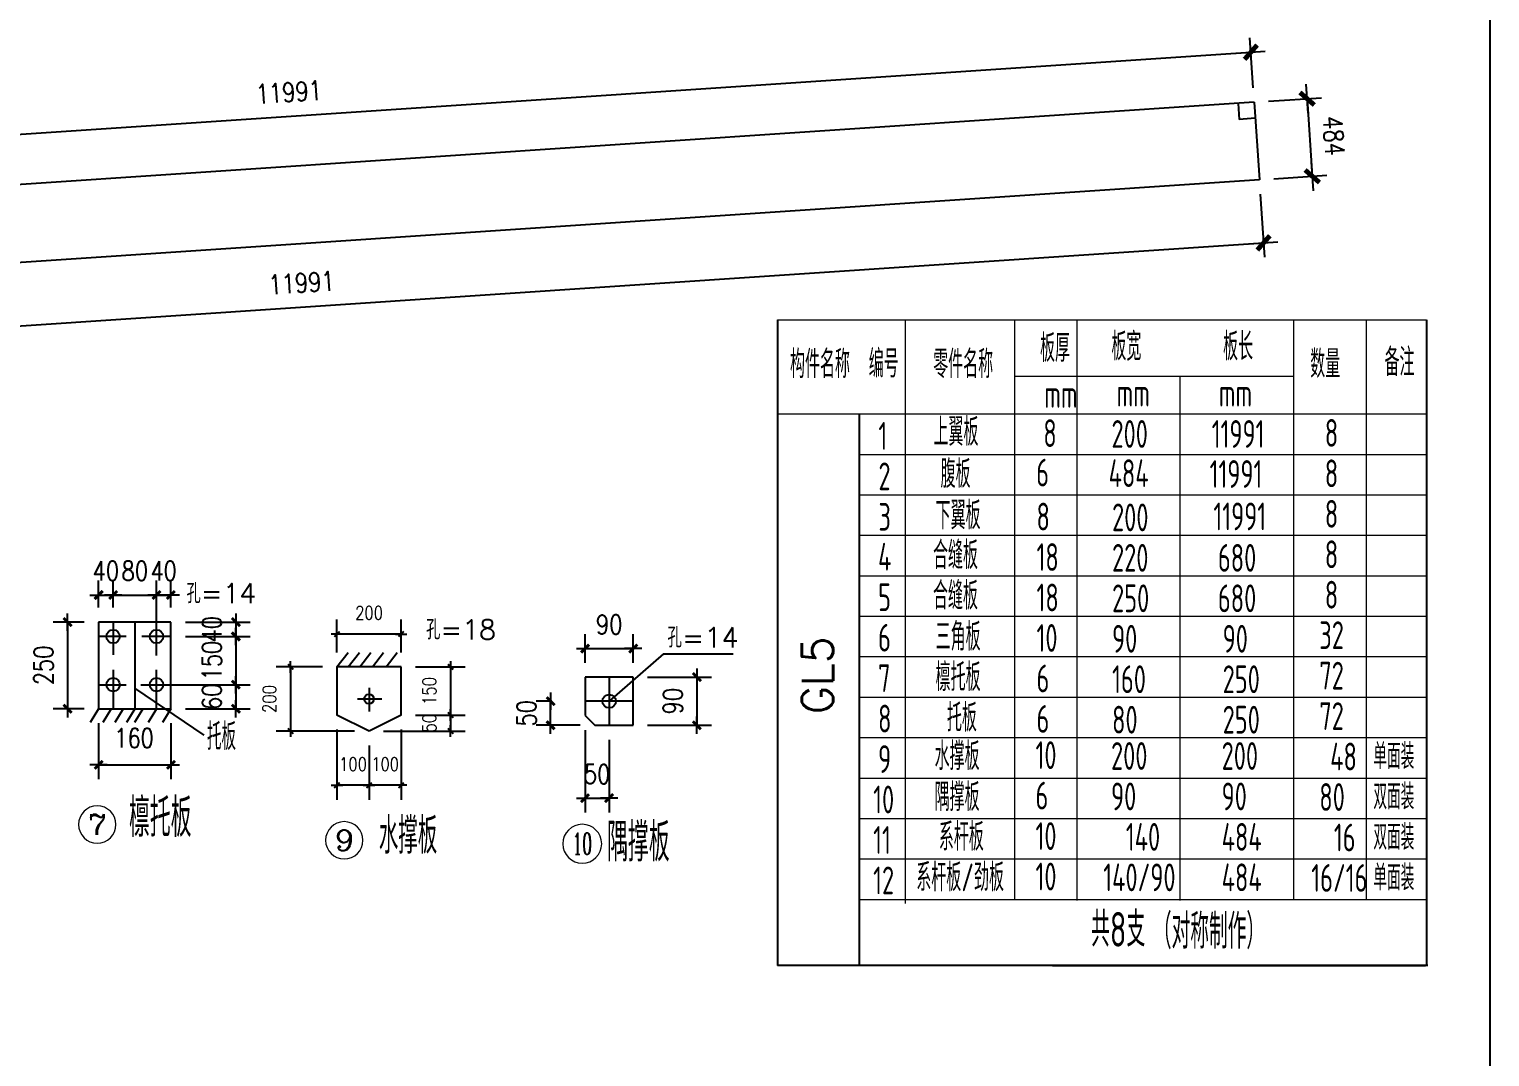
# Model space of a CAD drawing. Header units: millimetres. Extents: x 2451220 to 4527627, y -5186613 to -1639140.
# Drawn here: x 2506526 to 2515622, y -1763030 to -1756629 of the extents above; entities that cross this region are included whole.
import ezdxf
from ezdxf.enums import TextEntityAlignment as Align

# ---------------------------------------------------------------- set-up
doc = ezdxf.new("R2010")
doc.units = ezdxf.units.MM
doc.header["$LTSCALE"] = 1000
doc.header["$PDMODE"] = 34
doc.linetypes.add('CENTER', pattern=[50.8, 31.75, -6.35, 6.35, -6.35])
doc.layers.add('轴线层', color=1, linetype='CENTER', lineweight=15)
doc.layers.add('钢架', color=7, linetype='Continuous', lineweight=25)
doc.styles.add('COMPLEX', font='COMPLEX')
doc.styles.add('DIM_FONT', font='simplex.shx', dxfattribs={"width": 0.8, "bigfont": 'hztxt.shx'})
doc.styles.add('hz', font='gbenor.shx', dxfattribs={"width": 0.75, "height": 100, "bigfont": 'gbcbig.shx'})
doc.styles.get("Standard").update_dxf_attribs({"font": 'txt', "bigfont": 'gbcbig.shx'})
doc.dimstyles.new('WGH(1)', dxfattribs={"dimscale": 1.2, "dimtxt": 100, "dimasz": 0.5, "dimexe": 75, "dimexo": 75, "dimgap": 75, "dimtad": 1, "dimdec": 0, "dimzin": 0, "dimdsep": 46, "dimtxsty": 'DIM_FONT', "dimblk1": '_DIMX', "dimblk2": '_DIMX', "dimsah": 1, "dimcen": 0.09, "dimclrd": 3, "dimclre": 3, "dimclrt": 7, "dimadec": 0, "dimazin": 0, "dimtfac": 1, "dimtdec": 0, "dimtix": 1, "dimtmove": 2, "dimatfit": 3, "dimldrblk": '_DIMX', "dimfxl": 1, "dimtolj": 1, "dimtzin": 0, "dimarcsym": 0})
doc.dimstyles.new('WGH(2)', dxfattribs={"dimscale": 1.2, "dimtxt": 100, "dimasz": 0.5, "dimexe": 75, "dimexo": 75, "dimgap": 75, "dimtad": 1, "dimdec": 0, "dimlfac": 0.5, "dimzin": 0, "dimdsep": 46, "dimtxsty": 'DIM_FONT', "dimblk1": '_DIMX', "dimblk2": '_DIMX', "dimsah": 1, "dimcen": 0.09, "dimclrd": 3, "dimclre": 3, "dimclrt": 7, "dimadec": 0, "dimazin": 0, "dimtfac": 1, "dimtdec": 0, "dimtix": 1, "dimtmove": 2, "dimatfit": 3, "dimldrblk": '_DIMX', "dimfxl": 1, "dimtolj": 1, "dimtzin": 0, "dimarcsym": 0})
doc.dimstyles.new('WGH(3)', dxfattribs={"dimscale": 1.2, "dimtxt": 100, "dimasz": 0.3, "dimexe": 75, "dimexo": 75, "dimgap": 75, "dimtad": 1, "dimdec": 0, "dimlfac": 0.333333, "dimzin": 0, "dimdsep": 46, "dimtxsty": 'DIM_FONT', "dimblk1": '_DIMX', "dimblk2": '_DIMX', "dimsah": 1, "dimcen": 0.09, "dimclrd": 3, "dimclre": 3, "dimclrt": 7, "dimazin": 0, "dimtfac": 1, "dimtdec": 0, "dimtix": 1, "dimtmove": 2, "dimatfit": 3, "dimldrblk": '_DIMX', "dimfxl": 1, "dimtolj": 1, "dimtzin": 0, "dimarcsym": 0})

# ---------------------------------------------------------------- blocks, each defined once
blk = doc.blocks.new('_DIMX')
blk.add_line((-150, 0), (150, 0))
at = {"const_width": 50}
blk.add_lwpolyline([(-70, -70), (70, 70)], dxfattribs=at)
blk = doc.blocks.new('*D2854')
at = {"color": 3, "lineweight": -2}
for p, q in [((2514149.1, -1756994.1), (2514128.4, -1756682.3)), ((2502170.9, -1757569.6), (2514133.7, -1756772.1)), ((2502185.1, -1757791.7), (2502164.3, -1757479.9))]:
    blk.add_line(p, q, dxfattribs=at)
at = {"layer": 'Defpoints', "color": 0}
for p in [(2514134.3, -1756772.1), (2514155.1, -1757083.9), (2502191, -1757881.5)]:
    blk.add_point(p, dxfattribs=at)
at = {"color": 3, "lineweight": -2, "xscale": 0.6, "yscale": 0.6, "zscale": 0.6}
for p, rotation in [((2514134.3, -1756772.1), 3.8140748342874), ((2502170.3, -1757569.7), 183.8140748342874)]:
    blk.add_blockref('_DIMX', p, dxfattribs=dict(at, rotation=rotation))
at = {"color": 7, "insert": (2508142.3, -1757021.2), "char_height": 120, "attachment_point": 5, "rotation": 3.81407, "style": 'DIM_FONT'}
blk.add_mtext('\\A1;11991', dxfattribs=at)
blk = doc.blocks.new('*D2855')
at = {"color": 3, "lineweight": -2}
for p, q in [((2514193.3, -1757656.6), (2514219.5, -1758049.6)), ((2502250, -1758757.4), (2514212.9, -1757959.8)), ((2502229.2, -1758454.2), (2502255.4, -1758847.2))]:
    blk.add_line(p, q, dxfattribs=at)
at = {"layer": 'Defpoints', "color": 0}
for p in [(2514187.3, -1757566.8), (2514213.5, -1757959.8), (2502223.2, -1758364.4)]:
    blk.add_point(p, dxfattribs=at)
at = {"color": 3, "lineweight": -2, "xscale": 0.6, "yscale": 0.6, "zscale": 0.6}
for p, rotation in [((2514213.5, -1757959.8), 3.8140748342831), ((2502249.4, -1758757.4), 183.8140748342831)]:
    blk.add_blockref('_DIMX', p, dxfattribs=dict(at, rotation=rotation))
at = {"color": 7, "insert": (2508221.5, -1758208.9), "char_height": 120, "attachment_point": 5, "rotation": 3.81407, "style": 'DIM_FONT'}
blk.add_mtext('\\A1;11991', dxfattribs=at)
blk = doc.blocks.new('*D2856')
at = {"color": 3, "lineweight": -2}
for p, q in [((2514244.9, -1757077.9), (2514574.5, -1757055.9)), ((2514484.7, -1757062.5), (2514516.8, -1757544.3)), ((2514277.1, -1757560.8), (2514606.7, -1757538.9))]:
    blk.add_line(p, q, dxfattribs=at)
at = {"layer": 'Defpoints', "color": 0}
for p in [(2514155.1, -1757083.9), (2514187.3, -1757566.8), (2514516.9, -1757544.9)]:
    blk.add_point(p, dxfattribs=at)
at = {"color": 3, "lineweight": -2, "xscale": 0.6, "yscale": 0.6, "zscale": 0.6}
for p, rotation in [((2514484.7, -1757061.9), 93.81407483431603), ((2514516.9, -1757544.9), 273.814074834316)]:
    blk.add_blockref('_DIMX', p, dxfattribs=dict(at, rotation=rotation))
at = {"color": 7, "insert": (2514650.4, -1757293.4), "char_height": 120, "attachment_point": 5, "rotation": 273.81407, "style": 'DIM_FONT'}
blk.add_mtext('\\A1;484', dxfattribs=at)
blk = doc.blocks.new('*D2857')
at = {"color": 3, "lineweight": -2}
for p, q in [((2506868.1, -1760321.7), (2506674.9, -1760321.7)), ((2506764.9, -1760322), (2506764.9, -1760861.3)), ((2506868.1, -1760861.7), (2506674.9, -1760861.7))]:
    blk.add_line(p, q, dxfattribs=at)
at = {"layer": 'Defpoints', "color": 0}
for p in [(2506958.1, -1760321.7), (2506764.9, -1760861.7), (2506958.1, -1760861.7)]:
    blk.add_point(p, dxfattribs=at)
at = {"color": 3, "lineweight": -2, "xscale": 0.36, "yscale": 0.36, "zscale": 0.36}
for p, rotation in [((2506764.9, -1760321.7), 90), ((2506764.9, -1760861.7), 270)]:
    blk.add_blockref('_DIMX', p, dxfattribs=dict(at, rotation=rotation))
at = {"color": 7, "insert": (2506614.9, -1760591.7), "char_height": 120, "attachment_point": 5, "rotation": 90, "style": 'DIM_FONT'}
blk.add_mtext('\\A1;250', dxfattribs=at)
blk = doc.blocks.new('*D2858')
at = {"color": 3, "lineweight": -2}
for p, q in [((2507498.1, -1760321.7), (2507902.7, -1760321.7)), ((2507812.7, -1760321.3), (2507812.7, -1760321)), ((2507812.7, -1760321.7), (2507812.7, -1760411.7)), ((2507498.1, -1760411.7), (2507902.7, -1760411.7)), ((2507812.7, -1760412), (2507812.7, -1760412.4))]:
    blk.add_line(p, q, dxfattribs=at)
at = {"layer": 'Defpoints', "color": 0}
for p in [(2507408.1, -1760321.7), (2507408.1, -1760411.7), (2507812.7, -1760411.7)]:
    blk.add_point(p, dxfattribs=at)
at = {"color": 3, "lineweight": -2, "xscale": 0.36, "yscale": 0.36, "zscale": 0.36}
for p, rotation in [((2507812.7, -1760321.7), 270), ((2507812.7, -1760411.7), 90)]:
    blk.add_blockref('_DIMX', p, dxfattribs=dict(at, rotation=rotation))
at = {"color": 7, "insert": (2507662.7, -1760366.7), "char_height": 120, "attachment_point": 5, "rotation": 90, "style": 'DIM_FONT'}
blk.add_mtext('\\A1;40', dxfattribs=at)
blk = doc.blocks.new('*D2859')
at = {"color": 3, "lineweight": -2}
for p, q in [((2507498.1, -1760411.7), (2507902.7, -1760411.7)), ((2507812.7, -1760411.3), (2507812.7, -1760411)), ((2507812.7, -1760411.7), (2507812.7, -1760711.7)), ((2507220, -1760711.7), (2507902.7, -1760711.7)), ((2507812.7, -1760712), (2507812.7, -1760712.4))]:
    blk.add_line(p, q, dxfattribs=at)
at = {"layer": 'Defpoints', "color": 0}
for p in [(2507408.1, -1760411.7), (2507130, -1760711.7), (2507812.7, -1760711.7)]:
    blk.add_point(p, dxfattribs=at)
at = {"color": 3, "lineweight": -2, "xscale": 0.36, "yscale": 0.36, "zscale": 0.36}
for p, rotation in [((2507812.7, -1760411.7), 270), ((2507812.7, -1760711.7), 90)]:
    blk.add_blockref('_DIMX', p, dxfattribs=dict(at, rotation=rotation))
at = {"color": 7, "insert": (2507662.7, -1760561.7), "char_height": 120, "attachment_point": 5, "rotation": 90, "style": 'DIM_FONT'}
blk.add_mtext('\\A1;150', dxfattribs=at)
blk = doc.blocks.new('*D2860')
at = {"color": 3, "lineweight": -2}
for p, q in [((2507220, -1760711.7), (2507902.7, -1760711.7)), ((2507812.7, -1760711.3), (2507812.7, -1760711)), ((2507812.7, -1760711.7), (2507812.7, -1760861.7)), ((2507498.1, -1760861.7), (2507902.7, -1760861.7)), ((2507812.7, -1760862), (2507812.7, -1760862.4))]:
    blk.add_line(p, q, dxfattribs=at)
at = {"layer": 'Defpoints', "color": 0}
for p in [(2507130, -1760711.7), (2507408.1, -1760861.7), (2507812.7, -1760861.7)]:
    blk.add_point(p, dxfattribs=at)
at = {"color": 3, "lineweight": -2, "xscale": 0.36, "yscale": 0.36, "zscale": 0.36}
for p, rotation in [((2507812.7, -1760711.7), 270), ((2507812.7, -1760861.7), 90)]:
    blk.add_blockref('_DIMX', p, dxfattribs=dict(at, rotation=rotation))
at = {"color": 7, "insert": (2507662.7, -1760786.7), "char_height": 120, "attachment_point": 5, "rotation": 90, "style": 'DIM_FONT'}
blk.add_mtext('\\A1;60', dxfattribs=at)
blk = doc.blocks.new('*D2861')
at = {"color": 3, "lineweight": -2}
for p, q in [((2506958.1, -1760231.7), (2506958.1, -1760063.2)), ((2507048.1, -1760231.7), (2507048.1, -1760063.2)), ((2506957.8, -1760153.2), (2506957.4, -1760153.2)), ((2506958.1, -1760153.2), (2507048.1, -1760153.2)), ((2507048.5, -1760153.2), (2507048.9, -1760153.2))]:
    blk.add_line(p, q, dxfattribs=at)
at = {"layer": 'Defpoints', "color": 0}
for p in [(2507048.1, -1760153.2), (2506958.1, -1760321.7), (2507048.1, -1760321.7)]:
    blk.add_point(p, dxfattribs=at)
at = {"color": 3, "lineweight": -2, "xscale": 0.36, "yscale": 0.36, "zscale": 0.36}
blk.add_blockref('_DIMX', (2506958.1, -1760153.2), dxfattribs=at)
at = {"color": 3, "lineweight": -2, "xscale": 0.36, "yscale": 0.36, "zscale": 0.36, "rotation": 180}
blk.add_blockref('_DIMX', (2507048.1, -1760153.2), dxfattribs=at)
at = {"color": 7, "insert": (2507003.1, -1760003.2), "char_height": 120, "attachment_point": 5, "style": 'DIM_FONT'}
blk.add_mtext('\\A1;40', dxfattribs=at)
blk = doc.blocks.new('*D2862')
at = {"color": 3, "lineweight": -2}
for p, q in [((2507048.1, -1760231.7), (2507048.1, -1760063.2)), ((2507318.1, -1760529.7), (2507318.1, -1760063.2)), ((2507047.8, -1760153.2), (2507047.4, -1760153.2)), ((2507048.1, -1760153.2), (2507318.1, -1760153.2)), ((2507318.5, -1760153.2), (2507318.9, -1760153.2))]:
    blk.add_line(p, q, dxfattribs=at)
at = {"layer": 'Defpoints', "color": 0}
for p in [(2507318.1, -1760153.2), (2507048.1, -1760321.7), (2507318.1, -1760619.7)]:
    blk.add_point(p, dxfattribs=at)
at = {"color": 3, "lineweight": -2, "xscale": 0.36, "yscale": 0.36, "zscale": 0.36}
blk.add_blockref('_DIMX', (2507048.1, -1760153.2), dxfattribs=at)
at = {"color": 3, "lineweight": -2, "xscale": 0.36, "yscale": 0.36, "zscale": 0.36, "rotation": 180}
blk.add_blockref('_DIMX', (2507318.1, -1760153.2), dxfattribs=at)
at = {"color": 7, "insert": (2507183.1, -1760003.2), "char_height": 120, "attachment_point": 5, "style": 'DIM_FONT'}
blk.add_mtext('\\A1;80', dxfattribs=at)
blk = doc.blocks.new('*D2863')
at = {"color": 3, "lineweight": -2}
for p, q in [((2507318.1, -1760529.7), (2507318.1, -1760063.2)), ((2507408.1, -1760231.7), (2507408.1, -1760063.2)), ((2507317.8, -1760153.2), (2507317.4, -1760153.2)), ((2507318.1, -1760153.2), (2507408.1, -1760153.2)), ((2507408.5, -1760153.2), (2507408.9, -1760153.2))]:
    blk.add_line(p, q, dxfattribs=at)
at = {"layer": 'Defpoints', "color": 0}
for p in [(2507408.1, -1760153.2), (2507408.1, -1760321.7), (2507318.1, -1760619.7)]:
    blk.add_point(p, dxfattribs=at)
at = {"color": 3, "lineweight": -2, "xscale": 0.36, "yscale": 0.36, "zscale": 0.36}
blk.add_blockref('_DIMX', (2507318.1, -1760153.2), dxfattribs=at)
at = {"color": 3, "lineweight": -2, "xscale": 0.36, "yscale": 0.36, "zscale": 0.36, "rotation": 180}
blk.add_blockref('_DIMX', (2507408.1, -1760153.2), dxfattribs=at)
at = {"color": 7, "insert": (2507363.1, -1760003.2), "char_height": 120, "attachment_point": 5, "style": 'DIM_FONT'}
blk.add_mtext('\\A1;40', dxfattribs=at)
blk = doc.blocks.new('*D925')
at = {"color": 3, "lineweight": -2}
for p, q in [((2506958.1, -1760951.7), (2506958.1, -1761300.8)), ((2507408.1, -1760951.7), (2507408.1, -1761300.8)), ((2506958.5, -1761210.8), (2507407.8, -1761210.8))]:
    blk.add_line(p, q, dxfattribs=at)
at = {"layer": 'Defpoints', "color": 0}
for p in [(2506958.1, -1760861.7), (2507408.1, -1760861.7), (2507408.1, -1761210.8)]:
    blk.add_point(p, dxfattribs=at)
at = {"color": 3, "lineweight": -2, "xscale": 0.36, "yscale": 0.36, "zscale": 0.36, "rotation": 180}
blk.add_blockref('_DIMX', (2506958.1, -1761210.8), dxfattribs=at)
at = {"color": 3, "lineweight": -2, "xscale": 0.36, "yscale": 0.36, "zscale": 0.36}
blk.add_blockref('_DIMX', (2507408.1, -1761210.8), dxfattribs=at)
at = {"color": 7, "insert": (2507178.5, -1761043.8), "char_height": 120, "attachment_point": 5, "style": 'DIM_FONT'}
blk.add_mtext('\\A1;160', dxfattribs=at)
blk = doc.blocks.new('轴线标号')
at = {"lineweight": 13}
blk.add_circle((0, 0), 0.5, dxfattribs=at)
at = {"layer": '钢架', "lineweight": 13, "style": 'COMPLEX', "width": 1.041667}
blk.add_attdef('A', text='', height=0.56, dxfattribs=at).set_placement((-0.25, -0.28), (0.25, -0.28), align=Align.FIT)
blk = doc.blocks.new('*D2864')
at = {"color": 3, "lineweight": -2}
for p, q in [((2509987.4, -1760574.7), (2509987.4, -1760396.9)), ((2510287.4, -1760574.7), (2510287.4, -1760396.9)), ((2509987, -1760486.9), (2509986.6, -1760486.9)), ((2509987.4, -1760486.9), (2510287.4, -1760486.9)), ((2510287.7, -1760486.9), (2510288.1, -1760486.9))]:
    blk.add_line(p, q, dxfattribs=at)
at = {"layer": 'Defpoints', "color": 0}
for p in [(2510287.4, -1760486.9), (2509987.4, -1760664.7), (2510287.4, -1760664.7)]:
    blk.add_point(p, dxfattribs=at)
at = {"color": 3, "lineweight": -2, "xscale": 0.36, "yscale": 0.36, "zscale": 0.36}
blk.add_blockref('_DIMX', (2509987.4, -1760486.9), dxfattribs=at)
at = {"color": 3, "lineweight": -2, "xscale": 0.36, "yscale": 0.36, "zscale": 0.36, "rotation": 180}
blk.add_blockref('_DIMX', (2510287.4, -1760486.9), dxfattribs=at)
at = {"color": 7, "insert": (2510137.4, -1760336.9), "char_height": 120, "attachment_point": 5, "style": 'DIM_FONT'}
blk.add_mtext('\\A1;90', dxfattribs=at)
blk = doc.blocks.new('*D2865')
at = {"color": 3, "lineweight": -2}
for p, q in [((2510377.4, -1760664.7), (2510774.1, -1760664.7)), ((2510684.1, -1760664.4), (2510684.1, -1760664)), ((2510684.1, -1760664.7), (2510684.1, -1760964.7)), ((2510377.4, -1760964.7), (2510774.1, -1760964.7)), ((2510684.1, -1760965.1), (2510684.1, -1760965.4))]:
    blk.add_line(p, q, dxfattribs=at)
at = {"layer": 'Defpoints', "color": 0}
for p in [(2510287.4, -1760664.7), (2510287.4, -1760964.7), (2510684.1, -1760964.7)]:
    blk.add_point(p, dxfattribs=at)
at = {"color": 3, "lineweight": -2, "xscale": 0.36, "yscale": 0.36, "zscale": 0.36}
for p, rotation in [((2510684.1, -1760664.7), 270), ((2510684.1, -1760964.7), 90)]:
    blk.add_blockref('_DIMX', p, dxfattribs=dict(at, rotation=rotation))
at = {"color": 7, "insert": (2510534.1, -1760814.7), "char_height": 120, "attachment_point": 5, "rotation": 90, "style": 'DIM_FONT'}
blk.add_mtext('\\A1;90', dxfattribs=at)
blk = doc.blocks.new('*D926')
at = {"color": 3, "lineweight": -2}
for p, q in [((2509781.2, -1760814.7), (2509682.9, -1760814.7)), ((2509772.9, -1760814.4), (2509772.9, -1760814)), ((2509772.9, -1760964.7), (2509772.9, -1760814.7)), ((2509957.4, -1760964.7), (2509682.9, -1760964.7)), ((2509772.9, -1760965.1), (2509772.9, -1760965.4))]:
    blk.add_line(p, q, dxfattribs=at)
at = {"layer": 'Defpoints', "color": 0}
for p in [(2509772.9, -1760814.7), (2509871.2, -1760814.7), (2510047.4, -1760964.7)]:
    blk.add_point(p, dxfattribs=at)
at = {"color": 3, "lineweight": -2, "xscale": 0.36, "yscale": 0.36, "zscale": 0.36}
for p, rotation in [((2509772.9, -1760814.7), 270), ((2509772.9, -1760964.7), 90)]:
    blk.add_blockref('_DIMX', p, dxfattribs=dict(at, rotation=rotation))
at = {"color": 7, "insert": (2509622.9, -1760889.7), "char_height": 120, "attachment_point": 5, "rotation": 90, "style": 'DIM_FONT'}
blk.add_mtext('\\A1;50', dxfattribs=at)
blk = doc.blocks.new('*D927')
at = {"color": 3, "lineweight": -2}
for p, q in [((2509987.4, -1760994.7), (2509987.4, -1761508.5)), ((2510137.4, -1761054.7), (2510137.4, -1761508.5)), ((2509987, -1761418.5), (2509986.6, -1761418.5)), ((2509987.4, -1761418.5), (2510137.4, -1761418.5)), ((2510137.7, -1761418.5), (2510138.1, -1761418.5))]:
    blk.add_line(p, q, dxfattribs=at)
at = {"layer": 'Defpoints', "color": 0}
for p in [(2509987.4, -1760904.7), (2510137.4, -1760964.7), (2510137.4, -1761418.5)]:
    blk.add_point(p, dxfattribs=at)
at = {"color": 3, "lineweight": -2, "xscale": 0.36, "yscale": 0.36, "zscale": 0.36}
blk.add_blockref('_DIMX', (2509987.4, -1761418.5), dxfattribs=at)
at = {"color": 3, "lineweight": -2, "xscale": 0.36, "yscale": 0.36, "zscale": 0.36, "rotation": 180}
blk.add_blockref('_DIMX', (2510137.4, -1761418.5), dxfattribs=at)
at = {"color": 7, "insert": (2510062.4, -1761268.5), "char_height": 120, "attachment_point": 5, "style": 'DIM_FONT'}
blk.add_mtext('\\A1;50', dxfattribs=at)
blk = doc.blocks.new('*D2866')
at = {"color": 3, "lineweight": -2}
for p, q in [((2508442.4, -1760510.9), (2508442.4, -1760306.4)), ((2508842.4, -1760510.9), (2508842.4, -1760306.4)), ((2508842.2, -1760396.4), (2508442.7, -1760396.4))]:
    blk.add_line(p, q, dxfattribs=at)
at = {"layer": 'Defpoints', "color": 0}
for p in [(2508442.4, -1760396.4), (2508442.4, -1760600.9), (2508842.4, -1760600.9)]:
    blk.add_point(p, dxfattribs=at)
at = {"color": 3, "lineweight": -2, "xscale": 0.24, "yscale": 0.24, "zscale": 0.24, "rotation": 180}
blk.add_blockref('_DIMX', (2508442.4, -1760396.4), dxfattribs=at)
at = {"color": 3, "lineweight": -2, "xscale": 0.24, "yscale": 0.24, "zscale": 0.24}
blk.add_blockref('_DIMX', (2508842.4, -1760396.4), dxfattribs=at)
at = {"color": 7, "insert": (2508642.4, -1760264.4), "char_height": 84, "attachment_point": 5, "style": 'DIM_FONT'}
blk.add_mtext('\\A1;200', dxfattribs=at)
blk = doc.blocks.new('*D2867')
at = {"color": 3, "lineweight": -2}
for p, q in [((2508932.4, -1760600.9), (2509240, -1760600.9)), ((2509150, -1760600.6), (2509150, -1760600.4)), ((2509150, -1760600.9), (2509150, -1760900.9)), ((2508932.4, -1760900.9), (2509240, -1760900.9)), ((2509150, -1760901.1), (2509150, -1760901.3))]:
    blk.add_line(p, q, dxfattribs=at)
at = {"layer": 'Defpoints', "color": 0}
for p in [(2508842.4, -1760600.9), (2508842.4, -1760900.9), (2509150, -1760900.9)]:
    blk.add_point(p, dxfattribs=at)
at = {"color": 3, "lineweight": -2, "xscale": 0.24, "yscale": 0.24, "zscale": 0.24}
for p, rotation in [((2509150, -1760600.9), 270), ((2509150, -1760900.9), 90)]:
    blk.add_blockref('_DIMX', p, dxfattribs=dict(at, rotation=rotation))
at = {"color": 7, "insert": (2509018, -1760750.9), "char_height": 84, "attachment_point": 5, "rotation": 90, "style": 'DIM_FONT'}
blk.add_mtext('\\A1;150', dxfattribs=at)
blk = doc.blocks.new('*D2868')
at = {"color": 3, "lineweight": -2}
for p, q in [((2508932.4, -1760900.9), (2509240, -1760900.9)), ((2509150, -1760900.6), (2509150, -1760900.4)), ((2509150, -1760900.9), (2509150, -1761000.9)), ((2508732.4, -1761000.9), (2509240, -1761000.9)), ((2509150, -1761001.1), (2509150, -1761001.3))]:
    blk.add_line(p, q, dxfattribs=at)
at = {"layer": 'Defpoints', "color": 0}
for p in [(2508842.4, -1760900.9), (2508642.4, -1761000.9), (2509150, -1761000.9)]:
    blk.add_point(p, dxfattribs=at)
at = {"color": 3, "lineweight": -2, "xscale": 0.24, "yscale": 0.24, "zscale": 0.24}
for p, rotation in [((2509150, -1760900.9), 270), ((2509150, -1761000.9), 90)]:
    blk.add_blockref('_DIMX', p, dxfattribs=dict(at, rotation=rotation))
at = {"color": 7, "insert": (2509018, -1760950.9), "char_height": 84, "attachment_point": 5, "rotation": 90, "style": 'DIM_FONT'}
blk.add_mtext('\\A1;50', dxfattribs=at)
blk = doc.blocks.new('*D2869')
at = {"color": 3, "lineweight": -2}
for p, q in [((2508352.4, -1760600.9), (2508063.6, -1760600.9)), ((2508153.6, -1760601.1), (2508153.6, -1761000.6)), ((2508552.4, -1761000.9), (2508063.6, -1761000.9))]:
    blk.add_line(p, q, dxfattribs=at)
at = {"layer": 'Defpoints', "color": 0}
for p in [(2508442.4, -1760600.9), (2508153.6, -1761000.9), (2508642.4, -1761000.9)]:
    blk.add_point(p, dxfattribs=at)
at = {"color": 3, "lineweight": -2, "xscale": 0.24, "yscale": 0.24, "zscale": 0.24}
for p, rotation in [((2508153.6, -1760600.9), 90), ((2508153.6, -1761000.9), 270)]:
    blk.add_blockref('_DIMX', p, dxfattribs=dict(at, rotation=rotation))
at = {"color": 7, "insert": (2508021.6, -1760800.9), "char_height": 84, "attachment_point": 5, "rotation": 90, "style": 'DIM_FONT'}
blk.add_mtext('\\A1;200', dxfattribs=at)
blk = doc.blocks.new('*D928')
at = {"color": 3, "lineweight": -2}
for p, q in [((2508842.4, -1760990.9), (2508842.4, -1761428.6)), ((2508642.4, -1761090.9), (2508642.4, -1761428.6)), ((2508642.2, -1761338.6), (2508641.9, -1761338.6)), ((2508842.4, -1761338.6), (2508642.4, -1761338.6)), ((2508842.7, -1761338.6), (2508842.9, -1761338.6))]:
    blk.add_line(p, q, dxfattribs=at)
at = {"layer": 'Defpoints', "color": 0}
for p in [(2508842.4, -1760900.9), (2508642.4, -1761000.9), (2508642.4, -1761338.6)]:
    blk.add_point(p, dxfattribs=at)
at = {"color": 3, "lineweight": -2, "xscale": 0.24, "yscale": 0.24, "zscale": 0.24}
blk.add_blockref('_DIMX', (2508642.4, -1761338.6), dxfattribs=at)
at = {"color": 3, "lineweight": -2, "xscale": 0.24, "yscale": 0.24, "zscale": 0.24, "rotation": 180}
blk.add_blockref('_DIMX', (2508842.4, -1761338.6), dxfattribs=at)
at = {"color": 7, "insert": (2508742.4, -1761206.6), "char_height": 84, "attachment_point": 5, "style": 'DIM_FONT'}
blk.add_mtext('\\A1;100', dxfattribs=at)
blk = doc.blocks.new('*D929')
at = {"color": 3, "lineweight": -2}
for p, q in [((2508442.4, -1760990.9), (2508442.4, -1761428.6)), ((2508642.4, -1761090.9), (2508642.4, -1761428.6)), ((2508442.2, -1761338.6), (2508441.9, -1761338.6)), ((2508642.4, -1761338.6), (2508442.4, -1761338.6)), ((2508642.7, -1761338.6), (2508642.9, -1761338.6))]:
    blk.add_line(p, q, dxfattribs=at)
at = {"layer": 'Defpoints', "color": 0}
for p in [(2508442.4, -1760900.9), (2508642.4, -1761000.9), (2508442.4, -1761338.6)]:
    blk.add_point(p, dxfattribs=at)
at = {"color": 3, "lineweight": -2, "xscale": 0.24, "yscale": 0.24, "zscale": 0.24}
blk.add_blockref('_DIMX', (2508442.4, -1761338.6), dxfattribs=at)
at = {"color": 3, "lineweight": -2, "xscale": 0.24, "yscale": 0.24, "zscale": 0.24, "rotation": 180}
blk.add_blockref('_DIMX', (2508642.4, -1761338.6), dxfattribs=at)
at = {"color": 7, "insert": (2508542.4, -1761206.6), "char_height": 84, "attachment_point": 5, "style": 'DIM_FONT'}
blk.add_mtext('\\A1;100', dxfattribs=at)

msp = doc.modelspace()

# ---------------------------------------------------------------- linework, layer by layer
for p, q in [((2514155.1, -1757083.9), (2502191, -1757881.5)), ((2514055.4, -1757090.6), (2514062, -1757190.3)), ((2514155.1, -1757083.9), (2514187.3, -1757566.8)), ((2514161.8, -1757183.7), (2514062, -1757190.3)), ((2514187.3, -1757566.8), (2502223.2, -1758364.4)), ((2515227.4, -1758438.9), (2515227.4, -1762459.9)), ((2506958.1, -1760321.7), (2506958.1, -1760861.7)), ((2507408.1, -1760321.7), (2506958.1, -1760321.7)), ((2507048.1, -1760321.7), (2507048.1, -1760526)), ((2507183.1, -1760321.7), (2507183.1, -1760861.7)), ((2507318.1, -1760526), (2507318.1, -1760321.7)), ((2507408.1, -1760861.7), (2507408.1, -1760321.7)), ((2507130, -1760411.7), (2506958.1, -1760411.7)), ((2507408.1, -1760411.7), (2507228, -1760411.7)), ((2508442.4, -1760600.9), (2508512.1, -1760511.2)), ((2508512, -1760600.9), (2508581.8, -1760511.2)), ((2508584.1, -1760600.9), (2508653.9, -1760511.2)), ((2508662.9, -1760600.9), (2508732.6, -1760511.2)), ((2508747.9, -1760600.9), (2508817.6, -1760511.2)), ((2508842.4, -1760600.9), (2508442.4, -1760600.9)), ((2508442.4, -1760600.9), (2508442.4, -1760900.9)), ((2508842.4, -1760800.9), (2508842.4, -1760600.9)), ((2508842.4, -1760900.9), (2508842.4, -1760600.9)), ((2510476.4, -1760518.9), (2510137.4, -1760814.7)), ((2507048.1, -1760619.7), (2507048.1, -1760861.7)), ((2507318.1, -1760861.7), (2507318.1, -1760619.7)), ((2506958.1, -1760711.7), (2507130, -1760711.7)), ((2507616.2, -1761025.6), (2507183.1, -1760733.9)), ((2507228, -1760711.7), (2507408.1, -1760711.7)), ((2508642.4, -1760732.2), (2508642.4, -1760878.9)), ((2506958.1, -1760861.7), (2506906.1, -1760946.5)), ((2506958.1, -1760861.7), (2507408.1, -1760861.7)), ((2507035.4, -1760861.7), (2506983.3, -1760946.5)), ((2507110.8, -1760861.7), (2507058.7, -1760946.5)), ((2507183.1, -1760861.7), (2507131.1, -1760946.5)), ((2507234.1, -1760861.7), (2507182.1, -1760946.5)), ((2507318.1, -1760861.7), (2507266.1, -1760946.5)), ((2507408.1, -1760861.7), (2507356.1, -1760946.5)), ((2508721.2, -1760800.9), (2508570.8, -1760800.9)), ((2508642.4, -1761000.9), (2508442.4, -1760900.9)), ((2508842.4, -1760900.9), (2508642.4, -1761000.9)), ((2512898.1, -1762459.9), (2515221.3, -1762459.9)), ((2512898.1, -1762459.9), (2515221.3, -1762459.9)), ((2513298.1, -1762459.9), (2515221.3, -1762459.9)), ((2513298.1, -1762459.9), (2515221.3, -1762459.9)), ((2513298.1, -1762459.9), (2515221.3, -1762459.9)), ((2513298.1, -1762459.9), (2515221.3, -1762459.9))]:
    msp.add_line(p, q)
at = {"color": 1}
for p, q in [((2511185.2, -1758438.9), (2511185.2, -1762459.9)), ((2511696.6, -1762459.9), (2511696.6, -1759025.2)), ((2510476.4, -1760518.9), (2510909.3, -1760518.9)), ((2509987.4, -1760664.7), (2509987.4, -1760904.7)), ((2510287.4, -1760664.7), (2509987.4, -1760664.7)), ((2510137.4, -1760664.7), (2510137.4, -1760964.7)), ((2510287.4, -1760964.7), (2510287.4, -1760664.7)), ((2510287.4, -1760814.7), (2509987.4, -1760814.7)), ((2509987.4, -1760904.7), (2510047.4, -1760964.7)), ((2510047.4, -1760964.7), (2510287.4, -1760964.7))]:
    msp.add_line(p, q, dxfattribs=at)
at = {"lineweight": -3}
msp.add_line((2515236.3, -1762459.9), (2511185.2, -1762459.9), dxfattribs=at)
msp.add_lwpolyline([(2515622.4, -1763219), (2500480.2, -1763219), (2500480.2, -1752195.6), (2515622.4, -1752195.6)], close=True)
for centre, radius in [((2507048.1, -1760411.7), 42), ((2507318.1, -1760411.7), 42), ((2507048.1, -1760711.7), 42), ((2507318.1, -1760711.7), 42), ((2508642.4, -1760800.9), 30)]:
    msp.add_circle(centre, radius)
at = {"color": 1}
msp.add_circle((2510137.4, -1760814.7), 42, dxfattribs=at)
at = {"layer": '钢架', "lineweight": 13}
for p, q in [((2511185.2, -1758438.9), (2515227.4, -1758438.9)), ((2511982.2, -1758438.9), (2511982.2, -1762074.9)), ((2512662.5, -1758438.9), (2512662.5, -1762049.2)), ((2513051, -1758438.9), (2513051, -1762055.9)), ((2513051, -1758438.9), (2513051, -1762055.9)), ((2514400.4, -1758438.9), (2514400.4, -1762049.2)), ((2514853.4, -1758438.9), (2514853.4, -1762049.2)), ((2512662.5, -1758789.5), (2514400.4, -1758789.5)), ((2513692.2, -1758789.5), (2513692.2, -1762055.6)), ((2511185.2, -1759025.2), (2515227.4, -1759025.2)), ((2511696.6, -1759277.2), (2515227.4, -1759277.2)), ((2511696.6, -1759529.2), (2515227.4, -1759529.2)), ((2511696.6, -1759781.2), (2515227.4, -1759781.2)), ((2511696.6, -1759781.2), (2515227.4, -1759781.2)), ((2511696.6, -1760033.2), (2515227.4, -1760033.2)), ((2511696.6, -1760285.2), (2515227.4, -1760285.2)), ((2511696.6, -1760537.2), (2515227.4, -1760537.2)), ((2511696.6, -1760789.2), (2515227.4, -1760789.2)), ((2511696.6, -1761041.2), (2515227.4, -1761041.2)), ((2512662.5, -1761041.2), (2512662.5, -1761293.2)), ((2512662.5, -1761041.2), (2512662.5, -1761293.2)), ((2512662.5, -1761041.2), (2512662.5, -1761293.2)), ((2513051, -1761041.2), (2513051, -1761293.2)), ((2513051, -1761041.2), (2513051, -1761293.2)), ((2513051, -1761041.2), (2513051, -1761293.2)), ((2513051, -1761041.2), (2513051, -1761293.2)), ((2513051, -1761041.2), (2513051, -1761293.2)), ((2513051, -1761041.2), (2513051, -1761293.2)), ((2513692.2, -1761041.2), (2513692.2, -1761293.2)), ((2513692.2, -1761041.2), (2513692.2, -1761293.2)), ((2513692.2, -1761041.2), (2513692.2, -1761293.2)), ((2514400.4, -1761041.2), (2514400.4, -1761293.2)), ((2514400.4, -1761041.2), (2514400.4, -1761293.2)), ((2514400.4, -1761041.2), (2514400.4, -1761293.2)), ((2511696.6, -1761293.2), (2515227.4, -1761293.2)), ((2512662.5, -1761293.2), (2512662.5, -1761545.2)), ((2512662.5, -1761293.2), (2512662.5, -1761545.2)), ((2512662.5, -1761293.2), (2512662.5, -1761545.2)), ((2513051, -1761293.2), (2513051, -1761545.2)), ((2513051, -1761293.2), (2513051, -1761545.2)), ((2513051, -1761293.2), (2513051, -1761545.2)), ((2513051, -1761293.2), (2513051, -1761545.2)), ((2513051, -1761293.2), (2513051, -1761545.2)), ((2513051, -1761293.2), (2513051, -1761545.2)), ((2513692.2, -1761293.2), (2513692.2, -1761545.2)), ((2513692.2, -1761293.2), (2513692.2, -1761545.2)), ((2513692.2, -1761293.2), (2513692.2, -1761545.2)), ((2514400.4, -1761293.2), (2514400.4, -1761545.2)), ((2514400.4, -1761293.2), (2514400.4, -1761545.2)), ((2514400.4, -1761293.2), (2514400.4, -1761545.2)), ((2511696.6, -1761545.2), (2515227.4, -1761545.2)), ((2512662.5, -1761545.2), (2512662.5, -1761797.2)), ((2512662.5, -1761545.2), (2512662.5, -1761797.2)), ((2512662.5, -1761545.2), (2512662.5, -1761797.2)), ((2514400.4, -1761545.2), (2514400.4, -1761797.2)), ((2514400.4, -1761545.2), (2514400.4, -1761797.2)), ((2514400.4, -1761545.2), (2514400.4, -1761797.2)), ((2511696.6, -1761797.2), (2515227.4, -1761797.2)), ((2511696.6, -1761797.2), (2515227.4, -1761797.2)), ((2511696.6, -1761797.2), (2515227.4, -1761797.2)), ((2511696.6, -1761797.2), (2515227.4, -1761797.2)), ((2511696.6, -1761797.2), (2515227.4, -1761797.2)), ((2513051, -1761797.2), (2513051, -1762055.9)), ((2513051, -1761797.2), (2513051, -1762055.9)), ((2513051, -1761797.2), (2513051, -1762055.9)), ((2513051, -1761797.2), (2513051, -1762055.9)), ((2513051, -1761797.2), (2513051, -1762055.9)), ((2513051, -1761797.2), (2513051, -1762055.9)), ((2511696.6, -1762049.2), (2515227.4, -1762049.2)), ((2511696.6, -1762049.2), (2515227.4, -1762049.2)), ((2511696.6, -1762049.2), (2515227.4, -1762049.2)), ((2511696.6, -1762049.2), (2515227.4, -1762049.2)), ((2511696.6, -1762049.2), (2515227.4, -1762049.2)), ((2511696.6, -1762049.2), (2515227.4, -1762049.2)), ((2511696.6, -1762049.2), (2515227.4, -1762049.2)), ((2511696.6, -1762049.2), (2515227.4, -1762049.2)), ((2511696.6, -1762049.2), (2515227.4, -1762049.2))]:
    msp.add_line(p, q, dxfattribs=at)

# ---------------------------------------------------------------- block references
ref = msp.add_blockref('轴线标号', (2506949.2, -1761582.8), dxfattribs=dict(xscale=-232.4988107294776, yscale=232.4988107294776, zscale=232.4988107293054))
ref.add_attrib('A', '7', dxfattribs={"layer": '钢架', "lineweight": 13, "height": 130.2, "style": 'COMPLEX', "width": 1.339286}).set_placement((2506891, -1761647.9), (2507007.3, -1761647.9), align=Align.FIT)
ref = msp.add_blockref('轴线标号', (2508487.6, -1761681.2), dxfattribs=dict(xscale=-232.4988107294776, yscale=232.4988107294776, zscale=232.4988107293054))
ref.add_attrib('A', '9', dxfattribs={"layer": '钢架', "lineweight": 13, "height": 130.2, "style": 'COMPLEX', "width": 1.339286}).set_placement((2508429.5, -1761746.3), (2508545.7, -1761746.3), align=Align.FIT)
ref = msp.add_blockref('轴线标号', (2509970, -1761702.6), dxfattribs=dict(xscale=-242.1862611761317, yscale=242.1862611761317, zscale=242.1862611763598))
ref.add_attrib('A', '10', dxfattribs={"layer": '钢架', "lineweight": 13, "height": 135.62, "style": 'COMPLEX', "width": 0.646552}).set_placement((2509909.4, -1761770.4), (2510030.5, -1761770.4), align=Align.FIT)

# ---------------------------------------------------------------- texts
at = {"layer": '轴线层', "color": 4, "linetype": 'ByBlock', "attachment_point": 1}
for s, insert, char_height in [('孔=14', (2507505.4, -1760081.7), 122.5), ('孔=18', (2508997.9, -1760307.3), 122.5), ('孔=14', (2510500.8, -1760355.1), 125)]:
    msp.add_mtext_dynamic_manual_height_columns(s, width=1506.743, gutter_width=12.5, heights=[336], dxfattribs=dict(at, insert=insert, char_height=char_height))
at = {"layer": '轴线层', "color": 4, "linetype": 'ByBlock', "insert": (2511338, -1760895), "char_height": 194.4, "attachment_point": 1, "rotation": 90}
msp.add_mtext_dynamic_manual_height_columns('GL5', width=1139.904, gutter_width=12.5, heights=[0], dxfattribs=at)
at = {"layer": '钢架', "lineweight": 13, "attachment_point": 1, "style": 'hz'}
for s, insert, char_height, width in [('板厚', (2512821.2, -1758528.8), 172.8, 708.175), ('板宽', (2513265.6, -1758519), 172.8, 708.175), ('板长', (2513961.3, -1758519), 172.8, 708.175), ('编号', (2511754.5, -1758625.9), 172.8, 708.175), ('备注', (2514966.7, -1758616.6), 172.8, 708.175), ('构件名称', (2511264.1, -1758629.1), 172.8, 708.175), ('零件名称', (2512155.9, -1758629.1), 172.8, 708.175), ('数量', (2514504, -1758627.6), 172.8, 708.175), ('mm', (2512847.8, -1758814.7), 172.8, 708.175), ('mm', (2513298.3, -1758806.6), 172.8, 708.175), ('mm', (2513934.8, -1758806.6), 172.8, 708.175), ('上翼板', (2512157.8, -1759050.9), 172.8, 708.175), ('\\pi400,t600; 8', (2512371.4, -1759058.5), 172.8, 708.175), ('\\pi400,t600; 8', (2514124.7, -1759057.1), 172.8, 708.175), ('1', (2511814.9, -1759075.6), 172.8, 708.175), ('\\pi400,t600;200', (2512866.3, -1759063.6), 172.8, 708.175), ('\\pi400,t600;11991', (2513490.5, -1759063.6), 172.8, 708.175), ('2', (2511814.9, -1759327.6), 172.8, 708.175), ('腹板', (2512201.9, -1759312.9), 172.8, 708.175), ('\\pi400,t600;6', (2512397.3, -1759304), 172.8, 708.175), ('\\pi400,t600;  484', (2512707.7, -1759307.8), 172.8, 1072.443), ('\\pi400,t600;11991', (2513477.5, -1759312.9), 172.8, 708.175), ('\\pi400,t600; 8', (2514124.7, -1759309.1), 172.8, 708.175), ('3', (2511814.9, -1759579.6), 172.8, 708.175), ('下翼板', (2512171.1, -1759570.8), 172.8, 708.175), ('\\pi400,t600;8', (2512399.3, -1759578.4), 172.8, 708.175), ('\\pi400,t600;200', (2512870, -1759583.4), 172.8, 708.175), ('\\pi400,t600;11991', (2513501.2, -1759577.2), 172.8, 708.175), ('\\pi400,t600; 8', (2514124.7, -1759561.1), 172.8, 708.175), ('4', (2511812.5, -1759828.5), 172.8, 708.175), ('合缝板', (2512154.6, -1759819), 172.8, 708.175), ('\\pi400,t600;18', (2512399.3, -1759830.4), 172.8, 708.175), ('\\pi400,t600;220', (2512870, -1759835.4), 172.8, 708.175), ('\\pi400,t600;680', (2513529.1, -1759835.4), 172.8, 708.175), ('\\pi400,t600; 8', (2514124.7, -1759813.1), 172.8, 708.175), ('合缝板', (2512154.6, -1760071), 172.8, 708.175), ('5', (2511812.5, -1760080.5), 172.8, 708.175), ('\\pi400,t600;18', (2512399.3, -1760082.4), 172.8, 708.175), ('\\pi400,t600;250', (2512870, -1760087.4), 172.8, 708.175), ('\\pi400,t600;680', (2513529.1, -1760087.4), 172.8, 708.175), ('\\pi400,t600; 8', (2514124.7, -1760065.1), 172.8, 708.175), ('6', (2511812.5, -1760332.5), 172.8, 708.175), ('三角板', (2512171.1, -1760326.8), 172.8, 708.175), ('\\pi400,t600;10', (2512399.3, -1760334.4), 172.8, 708.175), ('\\pi400,t600;32', (2514160.7, -1760317.1), 172.8, 708.175), ('\\pi400,t600;90', (2512870, -1760339.4), 172.8, 708.175), ('\\pi400,t600;90', (2513558.8, -1760339.4), 172.8, 708.175), ('7', (2511812.5, -1760584.5), 172.8, 708.175), ('檩托板', (2512171.1, -1760578.8), 172.8, 708.175), ('\\pi400,t600;6', (2512399.3, -1760586.4), 172.8, 708.175), ('\\pi400,t600;160', (2512870, -1760591.4), 172.8, 708.175), ('\\pi400,t600;250', (2513558.8, -1760591.4), 172.8, 708.175), ('\\pi400,t600;72', (2514160.7, -1760569.1), 172.8, 708.175), ('8', (2511812.5, -1760836.5), 172.8, 708.175), (' 托板', (2512171.1, -1760830.8), 172.8, 708.175), ('\\pi400,t600;6', (2512399.3, -1760838.4), 172.8, 708.175), ('\\pi400,t600;80', (2512870, -1760843.4), 172.8, 708.175), ('\\pi400,t600;250', (2513558.8, -1760843.4), 172.8, 708.175), ('\\pi400,t600;72', (2514160.7, -1760821.1), 172.8, 708.175), ('水撑板', (2512164.7, -1761070.7), 172.8, 708.175), ('\\pi400,t600;10', (2512393, -1761064.4), 172.8, 708.175), ('单面装', (2514897.6, -1761078.7), 157.39, 645.006), ('9', (2511812.5, -1761088.5), 172.8, 708.175), ('\\pi400,t600;200', (2512863.6, -1761069.5), 172.8, 708.175), ('\\pi400,t600;200', (2513552.4, -1761069.5), 172.8, 708.175), ('      48', (2514206.7, -1761073.1), 172.8, 708.175), ('隅撑板', (2512164.7, -1761325.3), 172.8, 708.175), ('\\pi400,t600;6', (2512393, -1761316.4), 172.8, 708.175), ('\\pi400,t600;90', (2512863.6, -1761321.5), 172.8, 708.175), ('\\pi400,t600;90', (2513552.4, -1761321.5), 172.8, 708.175), ('\\pi400,t600;80', (2514160.7, -1761325.1), 172.8, 708.175), ('双面装', (2514897.6, -1761330.7), 157.39, 645.006), ('10', (2511781.9, -1761340.5), 172.8, 708.175), ('  水撑板', (2508520.4, -1761539.8), 224.64, 920.627), ('隅撑板', (2510125.3, -1761572.8), 240, 1506.743), ('11', (2511781.9, -1761592.5), 172.8, 708.175), ('  系杆板', (2512050.6, -1761573.3), 172.8, 708.175), ('\\pi400,t600;10', (2512393, -1761568.4), 172.8, 708.175), ('       140', (2512863.6, -1761573.5), 172.8, 771.154), ('\\pi400,t600;484', (2513552.4, -1761573.5), 172.8, 708.175), ('       16', (2514159.3, -1761577.1), 172.8, 708.175), ('双面装', (2514897.6, -1761582.7), 157.39, 645.006), ('12', (2511781.9, -1761844.5), 172.8, 708.175), ('系杆板/劲板', (2512050.6, -1761825.3), 172.8, 708.175), ('\\pi400,t600;10', (2512393, -1761820.4), 172.8, 708.175), ('     140/90', (2512863.6, -1761825.5), 172.8, 771.154), ('\\pi400,t600;484', (2513552.4, -1761825.5), 172.8, 708.175), ('     16/16', (2514159.3, -1761829.1), 172.8, 708.175), ('单面装', (2514897.6, -1761834.7), 157.39, 645.006), ('共8支', (2513139, -1762127.6), 216, 692.905), ('（对称制作）', (2513523.7, -1762140.3), 216, 692.905)]:
    msp.add_mtext(s, dxfattribs=dict(at, insert=insert, char_height=char_height, width=width))
at = {"layer": '钢架', "lineweight": 13, "insert": (2507632.4, -1760951), "char_height": 168, "attachment_point": 1, "style": 'hz'}
msp.add_mtext_dynamic_manual_height_columns('托板', width=1506.743, gutter_width=12.5, heights=[336], dxfattribs=at).dxf.set("width", 688.503)
at = {"layer": '钢架', "lineweight": 13, "insert": (2507147.5, -1761420), "char_height": 240, "attachment_point": 1, "style": 'hz'}
msp.add_mtext_dynamic_manual_height_columns('檩托板', width=1506.743, gutter_width=12.5, heights=[336], dxfattribs=at)

# ---------------------------------------------------------------- dimensions: what is measured, and where the dimension line sits
for p1, p2, distance, picture, middle in [((2502191, -1757881.5), (2514155.1, -1757083.9), 312.5, '*D2854', (2508142.3, -1757021.2)), ((2514155.1, -1757083.9), (2514187.3, -1757566.8), 330.3, '*D2856', (2514650.4, -1757293.4)), ((2502223.2, -1758364.4), (2514187.3, -1757566.8), -393.8, '*D2855', (2508221.5, -1758208.9))]:
    dim = msp.add_aligned_dim(p1=p1, p2=p2, distance=distance, dimstyle='WGH(1)')
    dim.commit()
    dim.dimension.update_dxf_attribs({"geometry": picture, "text_midpoint": middle})
for base, p1, p2, text, picture, middle in [((2507048.1, -1760153.2), (2506958.1, -1760321.7), (2507048.1, -1760321.7), '40', '*D2861', (2507003.1, -1760003.2)), ((2507318.1, -1760153.2), (2507048.1, -1760321.7), (2507318.1, -1760619.7), '80', '*D2862', (2507183.1, -1760003.2)), ((2507408.1, -1760153.2), (2507318.1, -1760619.7), (2507408.1, -1760321.7), '40', '*D2863', (2507363.1, -1760003.2))]:
    dim = msp.add_linear_dim(base=base, p1=p1, p2=p2, text=text, dimstyle='WGH(3)')
    dim.commit()
    dim.dimension.update_dxf_attribs({"geometry": picture, "text_midpoint": middle})
for base, p1, p2, picture, middle in [((2508442.4, -1760396.4), (2508842.4, -1760600.9), (2508442.4, -1760600.9), '*D2866', (2508642.4, -1760264.4)), ((2508442.4, -1761338.6), (2508642.4, -1761000.9), (2508442.4, -1760900.9), '*D929', (2508542.4, -1761206.6)), ((2508642.4, -1761338.6), (2508842.4, -1760900.9), (2508642.4, -1761000.9), '*D928', (2508742.4, -1761206.6))]:
    dim = msp.add_linear_dim(base=base, p1=p1, p2=p2, dimstyle='WGH(2)', override={"dimtxt": 70, "dimasz": 0.2})
    dim.commit()
    dim.dimension.update_dxf_attribs({"geometry": picture, "text_midpoint": middle})
for base, p1, p2, text, picture, middle in [((2506764.9, -1760861.7), (2506958.1, -1760321.7), (2506958.1, -1760861.7), '250', '*D2857', (2506614.9, -1760591.7)), ((2507812.7, -1760411.7), (2507408.1, -1760321.7), (2507408.1, -1760411.7), '40', '*D2858', (2507662.7, -1760366.7)), ((2507812.7, -1760711.7), (2507408.1, -1760411.7), (2507130, -1760711.7), '150', '*D2859', (2507662.7, -1760561.7)), ((2507812.7, -1760861.7), (2507130, -1760711.7), (2507408.1, -1760861.7), '60', '*D2860', (2507662.7, -1760786.7))]:
    dim = msp.add_linear_dim(base=base, p1=p1, p2=p2, angle=90, text=text, dimstyle='WGH(3)')
    dim.commit()
    dim.dimension.update_dxf_attribs({"geometry": picture, "text_midpoint": middle})
at = {"color": 1}
dim = msp.add_linear_dim(base=(2510287.4, -1760486.9), p1=(2509987.4, -1760664.7), p2=(2510287.4, -1760664.7), text='90', dimstyle='WGH(3)', dxfattribs=at)
dim.commit()
dim.dimension.update_dxf_attribs({"geometry": '*D2864', "text_midpoint": (2510137.4, -1760336.9)})
for base, p1, p2, picture, middle in [((2508153.6, -1761000.9), (2508442.4, -1760600.9), (2508642.4, -1761000.9), '*D2869', (2508021.6, -1760800.9)), ((2509150, -1760900.9), (2508842.4, -1760600.9), (2508842.4, -1760900.9), '*D2867', (2509018, -1760750.9)), ((2509150, -1761000.9), (2508842.4, -1760900.9), (2508642.4, -1761000.9), '*D2868', (2509018, -1760950.9))]:
    dim = msp.add_linear_dim(base=base, p1=p1, p2=p2, angle=270, dimstyle='WGH(2)', override={"dimtxt": 70, "dimasz": 0.2})
    dim.commit()
    dim.dimension.update_dxf_attribs({"geometry": picture, "text_midpoint": middle})
dim = msp.add_linear_dim(base=(2510684.1, -1760964.7), p1=(2510287.4, -1760664.7), p2=(2510287.4, -1760964.7), angle=90, text='90', dimstyle='WGH(3)', dxfattribs=at)
dim.commit()
dim.dimension.update_dxf_attribs({"geometry": '*D2865', "text_midpoint": (2510534.1, -1760814.7)})
dim = msp.add_linear_dim(base=(2509772.9, -1760814.7), p1=(2510047.4, -1760964.7), p2=(2509871.2, -1760814.7), angle=90, dimstyle='WGH(3)', dxfattribs=at)
dim.commit()
dim.dimension.update_dxf_attribs({"geometry": '*D926', "text_midpoint": (2509622.9, -1760889.7)})
dim = msp.add_linear_dim(base=(2507408.1, -1761210.8), p1=(2506958.1, -1760861.7), p2=(2507408.1, -1760861.7), text='160', dimstyle='WGH(3)')
dim.commit()
dim.dimension.update_dxf_attribs({"geometry": '*D925', "text_midpoint": (2507178.5, -1761043.8), "dimtype": 160})
dim = msp.add_linear_dim(base=(2510137.4, -1761418.5), p1=(2509987.4, -1760904.7), p2=(2510137.4, -1760964.7), dimstyle='WGH(3)', dxfattribs=at)
dim.commit()
dim.dimension.update_dxf_attribs({"geometry": '*D927', "text_midpoint": (2510062.4, -1761268.5)})

doc.saveas('drawing.dxf')
